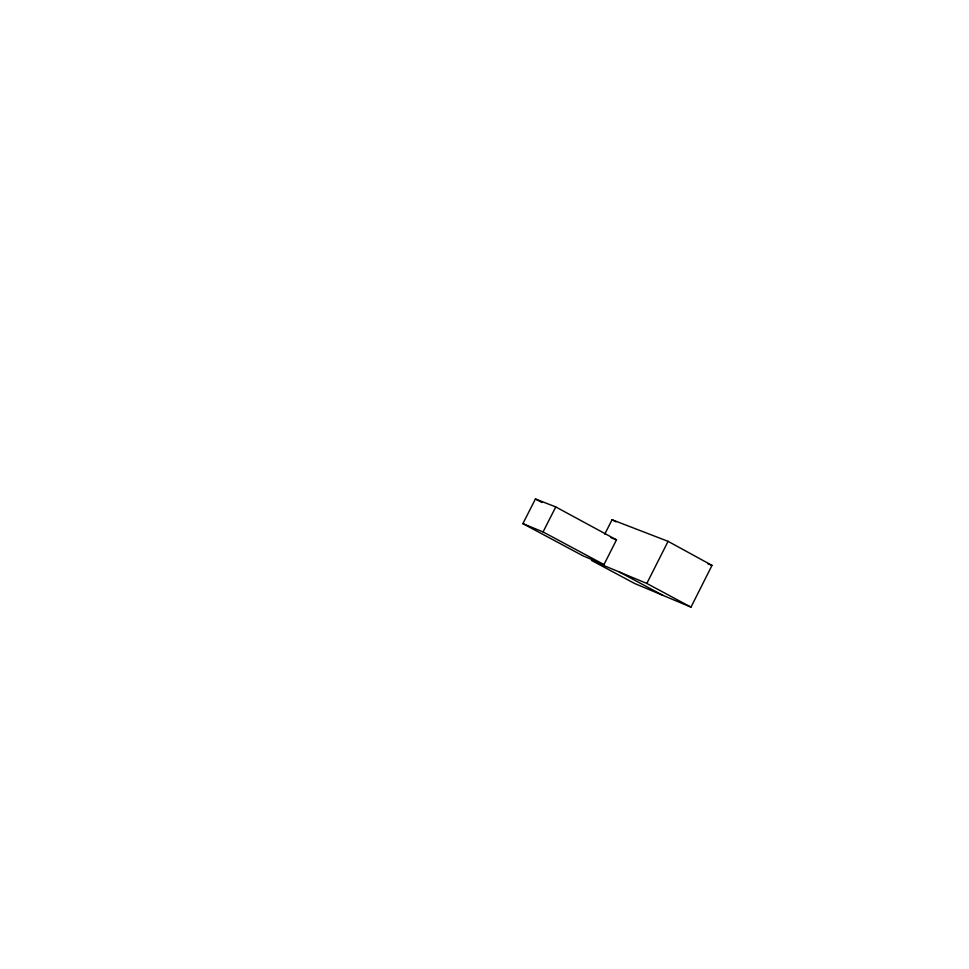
<?xml version="1.0" encoding="UTF-8"?>
<svg xmlns="http://www.w3.org/2000/svg" width="969" height="969" viewBox="0 0 969 969"><rect width="100%" height="100%" fill="white"/><g stroke="black" fill="none" stroke-linecap="round" stroke-linejoin="round"><path stroke-width="1.45" d="M646.808 583.435L668.077 541.344L712.021 565.387L690.982 607.139L634.622 583.495L591.465 560.397L646.808 583.435L690.982 607.139M604.753 534.161L612.057 519.735L668.077 541.344M603.978 564.576L616.49 539.842L555.758 506.932L535.433 498.974L522.885 523.648L583.241 555.964L603.978 564.576L543.064 531.945L522.885 523.648M543.064 531.945L555.758 506.932M707.854 563.764L712.021 565.387M610.918 537.638L616.49 539.842M619.361 572.013L663.038 595.414M535.433 498.974L541.974 502.511M612.057 519.735L615.969 521.867"/></g></svg>
